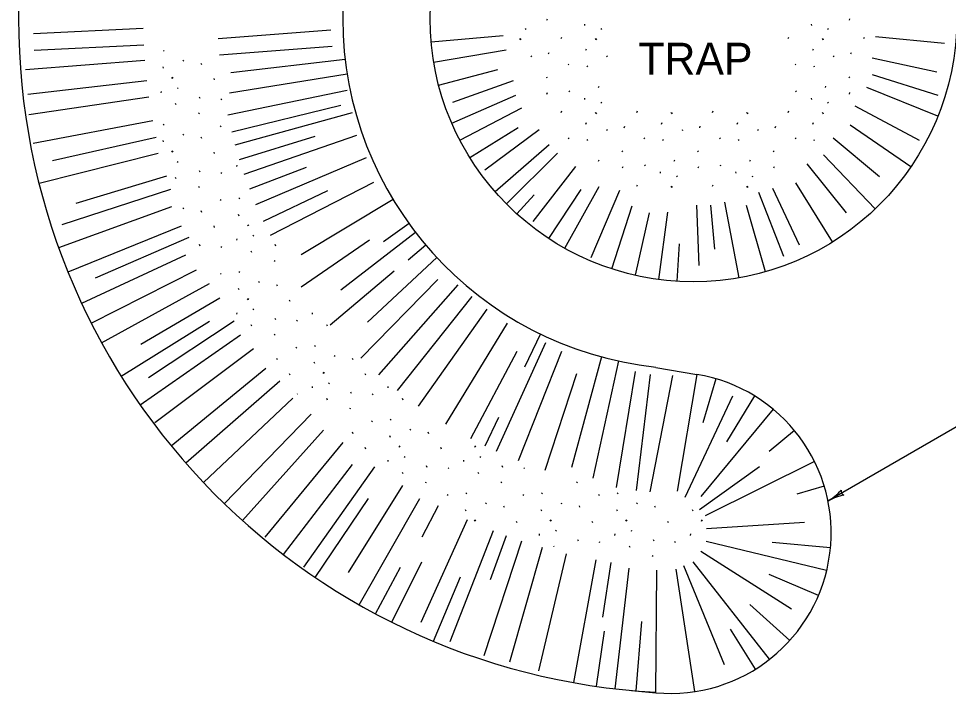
# Model space of a CAD drawing. Extents: x 1007 to 1035.5, y 1000.5 to 1021.5.
# Drawn here: x 1023.74 to 1030.72, y 1009.87 to 1014.93 of the extents above; entities that cross this region are included whole.
import ezdxf

# ---------------------------------------------------------------- set-up
doc = ezdxf.new("R2010")
doc.units = 0
doc.layers.add('1', color=7, linetype='Continuous')

msp = doc.modelspace()

# ---------------------------------------------------------------- linework, layer by layer
at = {"layer": '1'}
for p, q in [((1027.7053, 1014.9216), (1027.7101, 1014.9323)), ((1029.974, 1014.9216), (1029.9788, 1014.9323)), ((1024.6789, 1014.8601), (1023.8558, 1014.82)), ((1025.2405, 1014.7843), (1026.0859, 1014.8496)), ((1027.5426, 1014.8604), (1027.5473, 1014.8533)), ((1027.9868, 1014.8918), (1027.9881, 1014.8812)), ((1028.1098, 1014.8604), (1028.1145, 1014.8533)), ((1029.6883, 1014.8918), (1029.6896, 1014.8812)), ((1029.8113, 1014.8604), (1029.816, 1014.8533)), ((1026.8368, 1014.7602), (1027.3773, 1014.8085)), ((1027.5005, 1014.7843), (1027.5053, 1014.7772)), ((1027.5053, 1014.7816), (1027.51, 1014.7744)), ((1027.8131, 1014.7843), (1027.8178, 1014.7949)), ((1028.0677, 1014.7843), (1028.0724, 1014.7772)), ((1028.0724, 1014.7816), (1028.0772, 1014.7744)), ((1029.5146, 1014.7843), (1029.5193, 1014.7949)), ((1029.7692, 1014.7843), (1029.7739, 1014.7772)), ((1029.7739, 1014.7816), (1029.7787, 1014.7744)), ((1030.0818, 1014.7843), (1030.0865, 1014.7949)), ((1030.1713, 1014.7998), (1030.6874, 1014.7494)), ((1024.6833, 1014.735), (1023.8603, 1014.6948)), ((1025.25, 1014.6616), (1026.0954, 1014.7269)), ((1027.9978, 1014.6965), (1028.0026, 1014.7072)), ((1029.6993, 1014.6965), (1029.7041, 1014.7072)), ((1024.8314, 1014.689), (1024.8361, 1014.6962)), ((1026.8563, 1014.6083), (1027.4001, 1014.6998)), ((1027.5847, 1014.6554), (1027.5894, 1014.6483)), ((1027.7172, 1014.6693), (1027.7219, 1014.6799)), ((1028.1518, 1014.6554), (1028.1566, 1014.6483)), ((1029.8533, 1014.6554), (1029.8581, 1014.6483)), ((1029.9858, 1014.6693), (1029.9906, 1014.6799)), ((1030.1463, 1014.6399), (1030.6298, 1014.5355)), ((1024.6906, 1014.6193), (1023.7962, 1014.5505)), ((1024.8241, 1014.5732), (1024.8288, 1014.5626)), ((1024.9781, 1014.6143), (1024.9828, 1014.6214)), ((1025.1106, 1014.6004), (1025.1153, 1014.5898)), ((1026.1926, 1014.6278), (1025.3343, 1014.5264)), ((1027.8652, 1014.5935), (1027.8699, 1014.5863)), ((1028.0052, 1014.5807), (1028.0098, 1014.5736)), ((1029.5667, 1014.5935), (1029.5714, 1014.5863)), ((1029.7067, 1014.5807), (1029.7113, 1014.5736)), ((1026.2081, 1014.5166), (1025.3263, 1014.3741)), ((1026.8933, 1014.4357), (1027.3373, 1014.5519)), ((1030.1449, 1014.5144), (1030.6378, 1014.3594)), ((1024.7051, 1014.468), (1023.8123, 1014.3661)), ((1024.8939, 1014.4854), (1024.8987, 1014.4925)), ((1024.8987, 1014.4882), (1024.9034, 1014.4953)), ((1025.2065, 1014.4854), (1025.2113, 1014.4748)), ((1027.4538, 1014.4665), (1026.997, 1014.3042)), ((1027.7015, 1014.4966), (1027.7062, 1014.4895)), ((1028.0926, 1014.4171), (1028.0973, 1014.4277)), ((1029.7941, 1014.4171), (1029.7988, 1014.4277)), ((1029.9702, 1014.4966), (1029.9748, 1014.4895)), ((1024.8131, 1014.3778), (1024.8143, 1014.3885)), ((1024.936, 1014.4093), (1024.9408, 1014.4163)), ((1025.3136, 1014.2129), (1026.2076, 1014.3982)), ((1026.9918, 1014.1508), (1027.4734, 1014.3594)), ((1027.7053, 1014.3685), (1027.7101, 1014.3792)), ((1027.8697, 1014.3914), (1027.8744, 1014.3843)), ((1029.5712, 1014.3914), (1029.5759, 1014.3843)), ((1029.974, 1014.3685), (1029.9788, 1014.3792)), ((1030.6388, 1014.2038), (1030.1051, 1014.4168)), ((1024.7211, 1014.3443), (1023.8203, 1014.2138)), ((1024.9188, 1014.2996), (1024.9236, 1014.2889)), ((1025.0988, 1014.3481), (1025.1035, 1014.3374)), ((1025.2631, 1014.3252), (1025.2678, 1014.3323)), ((1027.9868, 1014.3388), (1027.9881, 1014.3281)), ((1028.1098, 1014.3073), (1028.1145, 1014.3003)), ((1029.6883, 1014.3388), (1029.6896, 1014.3281)), ((1029.8113, 1014.3073), (1029.816, 1014.3003)), ((1025.0949, 1014.22), (1025.0996, 1014.2272)), ((1025.3425, 1014.0851), (1026.1595, 1014.2859)), ((1025.3682, 1013.9868), (1026.2477, 1014.2298)), ((1027.0533, 1014.0216), (1027.5183, 1014.2644)), ((1027.8131, 1014.2312), (1027.8178, 1014.2418)), ((1028.0677, 1014.2312), (1028.0724, 1014.2241)), ((1028.0724, 1014.2284), (1028.0772, 1014.2213)), ((1028.3803, 1014.2312), (1028.385, 1014.2418)), ((1028.6348, 1014.2312), (1028.6396, 1014.2241)), ((1028.6396, 1014.2284), (1028.6443, 1014.2213)), ((1028.9474, 1014.2312), (1028.9522, 1014.2418)), ((1029.202, 1014.2312), (1029.2068, 1014.2241)), ((1029.2068, 1014.2284), (1029.2115, 1014.2213)), ((1029.5146, 1014.2312), (1029.5193, 1014.2418)), ((1029.7692, 1014.2312), (1029.7739, 1014.2241)), ((1029.7739, 1014.2284), (1029.7787, 1014.2213)), ((1030.0147, 1014.2793), (1030.4975, 1014.0235)), ((1024.7507, 1014.1676), (1023.8523, 1013.9973)), ((1027.9978, 1014.1434), (1028.0026, 1014.1541)), ((1028.565, 1014.1434), (1028.5698, 1014.1541)), ((1029.1322, 1014.1434), (1029.1369, 1014.1541)), ((1029.6993, 1014.1434), (1029.7041, 1014.1541)), ((1024.8314, 1014.1359), (1024.8361, 1014.143)), ((1025.2586, 1014.1231), (1025.2633, 1014.1303)), ((1027.1265, 1013.8934), (1027.4894, 1014.1189)), ((1027.6488, 1014.1008), (1027.2395, 1013.7973)), ((1028.1518, 1014.1023), (1028.1566, 1014.0953)), ((1028.2843, 1014.1162), (1028.2891, 1014.1268)), ((1028.719, 1014.1023), (1028.7238, 1014.0953)), ((1028.8515, 1014.1162), (1028.8563, 1014.1268)), ((1029.2862, 1014.1023), (1029.2909, 1014.0953)), ((1029.4187, 1014.1162), (1029.4234, 1014.1268)), ((1030.4361, 1013.8231), (1029.9799, 1014.1342)), ((1024.7764, 1014.0421), (1023.9965, 1013.8689)), ((1024.8241, 1014.0201), (1024.8288, 1014.0095)), ((1024.9781, 1014.0612), (1024.9828, 1014.0683)), ((1025.1106, 1014.0473), (1025.1153, 1014.0367)), ((1025.4004, 1013.8769), (1025.9673, 1014.0533)), ((1025.4359, 1013.7689), (1026.2797, 1014.0613)), ((1027.8652, 1014.0404), (1027.8699, 1014.0333)), ((1028.0052, 1014.0276), (1028.0098, 1014.0205)), ((1028.4323, 1014.0404), (1028.4371, 1014.0333)), ((1028.5723, 1014.0276), (1028.577, 1014.0205)), ((1028.9995, 1014.0404), (1029.0043, 1014.0333)), ((1029.1395, 1014.0276), (1029.1442, 1014.0205)), ((1029.5667, 1014.0404), (1029.5714, 1014.0333)), ((1029.7067, 1014.0276), (1029.7113, 1014.0205)), ((1029.8538, 1014.0394), (1030.2004, 1013.7513)), ((1024.8939, 1013.9323), (1024.8987, 1013.9394)), ((1024.8987, 1013.9351), (1024.9034, 1013.9422)), ((1027.3165, 1013.6366), (1027.7218, 1013.9906)), ((1028.2687, 1013.9435), (1028.2733, 1013.9363)), ((1028.8358, 1013.9435), (1028.8405, 1013.9363)), ((1029.403, 1013.9435), (1029.4077, 1013.9363)), ((1023.8967, 1013.7002), (1024.7896, 1013.9251)), ((1025.2065, 1013.9323), (1025.2113, 1013.9217)), ((1025.5238, 1013.5408), (1026.3518, 1013.893)), ((1027.4022, 1013.5446), (1027.7853, 1013.9248)), ((1028.0926, 1013.864), (1028.0973, 1013.8746)), ((1028.6598, 1013.864), (1028.6645, 1013.8746)), ((1029.2269, 1013.864), (1029.2317, 1013.8746)), ((1030.1678, 1013.5069), (1029.7809, 1013.9124)), ((1024.936, 1013.8562), (1024.9408, 1013.8633)), ((1025.3803, 1013.8248), (1025.3815, 1013.8354)), ((1025.4768, 1013.6569), (1025.9032, 1013.8208)), ((1027.9193, 1013.8253), (1027.601, 1013.4123)), ((1028.2725, 1013.8154), (1028.2773, 1013.8261)), ((1028.4368, 1013.8383), (1028.4416, 1013.8313)), ((1028.8397, 1013.8154), (1028.8444, 1013.8261)), ((1029.004, 1013.8383), (1029.0088, 1013.8313)), ((1029.4068, 1013.8154), (1029.4116, 1013.8261)), ((1029.6558, 1013.8443), (1029.9508, 1013.4783)), ((1024.8521, 1013.7518), (1024.1728, 1013.5482)), ((1024.9188, 1013.7464), (1024.9236, 1013.7358)), ((1025.0988, 1013.795), (1025.1035, 1013.7843)), ((1025.2631, 1013.7721), (1025.2678, 1013.7792)), ((1028.554, 1013.7857), (1028.5553, 1013.775)), ((1028.6769, 1013.7543), (1028.6817, 1013.7472)), ((1029.1212, 1013.7857), (1029.1224, 1013.775)), ((1029.2441, 1013.7543), (1029.2488, 1013.7472)), ((1025.0949, 1013.6669), (1025.0996, 1013.6741)), ((1025.6315, 1013.3108), (1026.4079, 1013.7086)), ((1027.8392, 1013.2125), (1028.0979, 1013.6746)), ((1028.3803, 1013.6781), (1028.385, 1013.6888)), ((1028.6348, 1013.6781), (1028.6396, 1013.671)), ((1028.6396, 1013.6753), (1028.6443, 1013.6683)), ((1028.9474, 1013.6781), (1028.9522, 1013.6888)), ((1029.202, 1013.6781), (1029.2068, 1013.671)), ((1029.2068, 1013.6753), (1029.2115, 1013.6683)), ((1029.3981, 1013.6623), (1029.5964, 1013.2369)), ((1029.8484, 1013.2593), (1029.5719, 1013.7033)), ((1024.8827, 1013.654), (1024.0686, 1013.3878)), ((1025.5796, 1013.4164), (1026.0634, 1013.6444)), ((1027.48, 1013.4703), (1027.6096, 1013.6138)), ((1027.7198, 1013.285), (1027.9621, 1013.6538)), ((1028.2503, 1013.6444), (1028.0342, 1013.1407)), ((1029.2919, 1013.6322), (1029.4813, 1013.154)), ((1024.0442, 1013.2174), (1024.8938, 1013.5242)), ((1025.2586, 1013.57), (1025.2633, 1013.5772)), ((1025.3986, 1013.5828), (1025.4033, 1013.5899)), ((1026.5519, 1013.5785), (1025.8631, 1013.1633)), ((1028.1915, 1013.0582), (1028.3455, 1013.5303)), ((1028.8278, 1013.5346), (1028.8448, 1013.0823)), ((1028.933, 1013.5365), (1028.9635, 1013.2048)), ((1029.037, 1013.5582), (1029.1447, 1012.9909)), ((1029.3455, 1013.0363), (1029.2038, 1013.5336)), ((1024.9781, 1013.5081), (1024.9828, 1013.5152)), ((1025.1106, 1013.4943), (1025.1153, 1013.4836)), ((1025.3913, 1013.467), (1025.396, 1013.4563)), ((1028.3691, 1013.0093), (1028.4748, 1013.4774)), ((1028.5448, 1012.9778), (1028.6118, 1013.4833)), ((1025.4611, 1013.3793), (1025.4658, 1013.3863)), ((1025.4658, 1013.382), (1025.4706, 1013.3891)), ((1026.6714, 1013.3977), (1026.48, 1013.2596)), ((1024.1143, 1013.0346), (1024.9658, 1013.3798)), ((1025.2065, 1013.3793), (1025.2113, 1013.3686)), ((1026.7209, 1013.3313), (1026.1595, 1012.8988)), ((1025.02, 1013.2923), (1024.3169, 1012.9869)), ((1025.0988, 1013.2419), (1025.1035, 1013.2313)), ((1025.3803, 1013.2717), (1025.3815, 1013.2823)), ((1025.5032, 1013.3031), (1025.5079, 1013.3102)), ((1025.6659, 1013.2419), (1025.6707, 1013.2313)), ((1025.8616, 1012.9239), (1026.3758, 1013.2756)), ((1028.6818, 1012.9646), (1028.6992, 1013.2449)), ((1025.2631, 1013.219), (1025.2678, 1013.2261)), ((1025.486, 1013.1933), (1025.4908, 1013.1828)), ((1026.7977, 1013.2363), (1026.6643, 1013.1233)), ((1024.2166, 1012.7994), (1024.9979, 1013.1633)), ((1025.6621, 1013.1138), (1025.6668, 1013.1209)), ((1026.8803, 1013.1433), (1026.3598, 1012.6582)), ((1024.2884, 1012.6517), (1025.078, 1013.0511)), ((1025.3986, 1013.0298), (1025.4033, 1013.0368)), ((1026.0794, 1012.6376), (1026.5601, 1013.0431)), ((1025.2586, 1013.0169), (1025.2633, 1013.0241)), ((1026.3108, 1012.3885), (1026.8886, 1012.9789)), ((1024.3662, 1012.504), (1025.1742, 1012.9468)), ((1025.3913, 1012.9139), (1025.396, 1012.9033)), ((1025.5453, 1012.955), (1025.55, 1012.9621)), ((1025.6778, 1012.9412), (1025.6825, 1012.9305)), ((1026.4448, 1012.2638), (1027.0408, 1012.9388)), ((1025.2516, 1012.8383), (1024.6614, 1012.4898)), ((1025.4611, 1012.8262), (1025.4658, 1012.8333)), ((1025.4658, 1012.8288), (1025.4706, 1012.836)), ((1025.7737, 1012.8262), (1025.7784, 1012.8155)), ((1026.5848, 1012.1465), (1027.1449, 1012.8506)), ((1025.5032, 1012.75), (1025.5079, 1012.7571)), ((1026.7422, 1012.0283), (1027.2571, 1012.7544)), ((1025.3803, 1012.7186), (1025.3815, 1012.7293)), ((1025.6659, 1012.6888), (1025.6707, 1012.6782)), ((1025.9474, 1012.7186), (1025.9487, 1012.7293)), ((1024.5133, 1012.2529), (1025.1742, 1012.6662)), ((1025.3598, 1012.6648), (1024.7175, 1012.2413)), ((1025.486, 1012.6403), (1025.4908, 1012.6297)), ((1025.8303, 1012.6659), (1025.835, 1012.673)), ((1026.0532, 1012.6403), (1026.0579, 1012.6297)), ((1026.9474, 1011.8931), (1027.4093, 1012.6502)), ((1024.6558, 1012.0374), (1025.4065, 1012.5619)), ((1025.6621, 1012.5608), (1025.6668, 1012.5678)), ((1027.6577, 1012.5694), (1027.5375, 1012.3214)), ((1025.9658, 1012.4767), (1025.9704, 1012.4838)), ((1027.327, 1011.6918), (1027.6977, 1012.5058)), ((1025.5046, 1012.4593), (1024.7656, 1011.9045)), ((1025.8258, 1012.4638), (1025.8305, 1012.471)), ((1026.1124, 1012.4019), (1026.1172, 1012.409)), ((1027.1341, 1011.7868), (1027.4814, 1012.4417)), ((1027.4933, 1011.6211), (1027.8178, 1012.4417)), ((1025.6778, 1012.3881), (1025.6825, 1012.3774)), ((1025.9584, 1012.3608), (1025.9632, 1012.3502)), ((1026.2449, 1012.3881), (1026.2497, 1012.3774)), ((1028.1154, 1012.3982), (1027.89, 1011.5677)), ((1028.2425, 1012.367), (1028.0502, 1011.4875)), ((1024.8874, 1011.7314), (1025.5988, 1012.3134)), ((1025.7737, 1012.2731), (1025.7784, 1012.2624)), ((1026.0283, 1012.2731), (1026.033, 1012.2802)), ((1026.033, 1012.2758), (1026.0378, 1012.2829)), ((1026.3408, 1012.2731), (1026.3456, 1012.2624)), ((1027.6923, 1011.5492), (1027.93, 1012.2733)), ((1028.228, 1011.4183), (1028.3707, 1012.2893)), ((1028.3783, 1011.3968), (1028.4828, 1012.2653)), ((1028.5221, 1012.3174), (1028.8293, 1012.2668)), ((1028.8293, 1012.2668), (1028.6831, 1011.3913)), ((1025.7016, 1012.2166), (1024.9979, 1011.5998)), ((1026.0703, 1012.1969), (1026.0751, 1012.204)), ((1028.4795, 1011.3862), (1028.6511, 1012.2573)), ((1028.9719, 1012.2343), (1028.8753, 1011.9045)), ((1025.9474, 1012.1655), (1025.9487, 1012.1762)), ((1026.2331, 1012.1358), (1026.2378, 1012.1251)), ((1026.5146, 1012.1655), (1026.5158, 1012.1762)), ((1025.1304, 1011.4555), (1025.799, 1012.0889)), ((1025.8339, 1012.1183), (1025.835, 1012.1199)), ((1026.0532, 1012.0872), (1026.0579, 1012.0765)), ((1026.3974, 1012.1128), (1026.4022, 1012.1199)), ((1026.6203, 1012.0872), (1026.6251, 1012.0765)), ((1028.7421, 1011.3449), (1029.0997, 1012.1049)), ((1029.2632, 1012.1051), (1029.0516, 1011.7602)), ((1026.2293, 1012.0077), (1026.2339, 1012.0148)), ((1029.4019, 1012.0058), (1028.8593, 1011.3512)), ((1031.0273, 1012.0183), (1029.8138, 1011.3168)), ((1025.9374, 1011.969), (1025.2863, 1011.2951)), ((1026.3929, 1011.9108), (1026.3977, 1011.9179)), ((1026.5329, 1011.9236), (1026.5376, 1011.9307)), ((1027.2415, 1011.7321), (1027.3452, 1011.9446)), ((1025.4228, 1011.1708), (1026.0313, 1011.8483)), ((1026.6796, 1011.8488), (1026.6843, 1011.8559)), ((1026.2449, 1011.835), (1026.2497, 1011.8243)), ((1026.5256, 1011.8078), (1026.5303, 1011.7971)), ((1026.8121, 1011.835), (1026.8168, 1011.8243)), ((1029.5623, 1011.8449), (1029.3721, 1011.688)), ((1026.1764, 1011.7554), (1025.5908, 1011.0465)), ((1026.3408, 1011.72), (1026.3456, 1011.7093)), ((1026.5954, 1011.72), (1026.6002, 1011.7271)), ((1026.6002, 1011.7227), (1026.6049, 1011.7298)), ((1026.908, 1011.72), (1026.9128, 1011.7093)), ((1027.1626, 1011.72), (1027.1673, 1011.7271)), ((1027.1673, 1011.7227), (1027.1721, 1011.7298)), ((1026.6375, 1011.6438), (1026.6423, 1011.6509)), ((1027.2047, 1011.6438), (1027.2094, 1011.6509)), ((1025.7308, 1010.9155), (1026.2477, 1011.5918)), ((1026.4135, 1011.5736), (1025.8792, 1010.822)), ((1026.5146, 1011.6124), (1026.5158, 1011.6231)), ((1026.8003, 1011.5827), (1026.805, 1011.572)), ((1027.0818, 1011.6124), (1027.083, 1011.6231)), ((1027.3674, 1011.5827), (1027.3722, 1011.572)), ((1028.8505, 1011.2545), (1029.3, 1011.5758)), ((1029.7119, 1011.6143), (1028.8914, 1011.2068)), ((1026.6203, 1011.5341), (1026.6251, 1011.5234)), ((1026.9646, 1011.5597), (1026.9693, 1011.5668)), ((1027.1875, 1011.5341), (1027.1923, 1011.5234)), ((1027.5318, 1011.5597), (1027.5365, 1011.5668)), ((1026.6223, 1011.4345), (1026.2156, 1010.7819)), ((1026.7964, 1011.4546), (1026.8011, 1011.4617)), ((1027.3636, 1011.4546), (1027.3683, 1011.4617)), ((1027.9308, 1011.4546), (1027.9354, 1011.4617)), ((1029.7853, 1011.4297), (1029.5803, 1011.3673)), ((1026.9601, 1011.3577), (1026.9648, 1011.3648)), ((1027.1001, 1011.3705), (1027.1048, 1011.3776)), ((1027.5273, 1011.3577), (1027.532, 1011.3648)), ((1027.6673, 1011.3705), (1027.6719, 1011.3776)), ((1028.0944, 1011.3577), (1028.0992, 1011.3648)), ((1028.2344, 1011.3705), (1028.2391, 1011.3776)), ((1025.9683, 1010.7446), (1026.3678, 1011.3352)), ((1026.2987, 1010.5391), (1026.7523, 1011.3352)), ((1027.2468, 1011.2958), (1027.2515, 1011.3028)), ((1027.8139, 1011.2958), (1027.8187, 1011.3028)), ((1028.3811, 1011.2958), (1028.3858, 1011.3028)), ((1026.891, 1011.2808), (1026.7684, 1011.0465)), ((1027.0928, 1011.2547), (1027.0975, 1011.244)), ((1027.3793, 1011.2819), (1027.384, 1011.2713)), ((1027.6599, 1011.2547), (1027.6647, 1011.244)), ((1027.9464, 1011.2819), (1027.9512, 1011.2713)), ((1028.2271, 1011.2547), (1028.2318, 1011.244)), ((1028.5136, 1011.2819), (1028.5183, 1011.2713)), ((1028.7943, 1011.2547), (1028.799, 1011.244)), ((1027.1078, 1011.1753), (1026.7604, 1010.4051)), ((1027.1626, 1011.1669), (1027.1673, 1011.174)), ((1027.1673, 1011.1696), (1027.1721, 1011.1768)), ((1027.4752, 1011.1669), (1027.4799, 1011.1563)), ((1027.7298, 1011.1669), (1027.7345, 1011.174)), ((1027.7345, 1011.1696), (1027.7393, 1011.1768)), ((1028.0423, 1011.1669), (1028.0471, 1011.1563)), ((1028.2969, 1011.1669), (1028.3017, 1011.174)), ((1028.3017, 1011.1696), (1028.3064, 1011.1768)), ((1028.6095, 1011.1669), (1028.6143, 1011.1563)), ((1028.8641, 1011.1669), (1028.8688, 1011.174)), ((1028.8688, 1011.1696), (1028.8736, 1011.1768)), ((1028.902, 1011.1104), (1029.6364, 1011.1588)), ((1027.3022, 1011.0935), (1026.9767, 1010.2608)), ((1027.7718, 1011.0908), (1027.7766, 1011.0978)), ((1028.339, 1011.0908), (1028.3438, 1011.0978)), ((1027.5158, 1011.0167), (1027.2331, 1010.1565)), ((1027.4007, 1011.0564), (1027.2811, 1010.7258)), ((1027.6489, 1011.0593), (1027.6502, 1011.07)), ((1027.9346, 1011.0296), (1027.9393, 1011.0189)), ((1028.0989, 1011.0066), (1028.1037, 1011.0138)), ((1028.2161, 1011.0593), (1028.2173, 1011.07)), ((1028.5018, 1011.0296), (1028.5065, 1011.0189)), ((1028.6661, 1011.0066), (1028.6708, 1011.0138)), ((1028.7833, 1011.0593), (1028.7845, 1011.07)), ((1029.8038, 1010.7956), (1028.8994, 1011.0144)), ((1027.6712, 1010.969), (1027.4253, 1010.1083)), ((1027.7547, 1010.981), (1027.7573, 1010.9749)), ((1028.3218, 1010.981), (1028.3266, 1010.9703)), ((1028.859, 1010.9423), (1029.5403, 1010.5093)), ((1029.8322, 1010.9651), (1029.3961, 1011.0064)), ((1027.8503, 1010.9222), (1027.6416, 1010.0443)), ((1028.0719, 1010.8758), (1027.906, 1009.956)), ((1028.4979, 1010.9015), (1028.5026, 1010.9086)), ((1026.4211, 1010.4716), (1026.6082, 1010.822)), ((1026.5421, 1010.4091), (1026.7684, 1010.8621)), ((1028.1849, 1010.8571), (1028.1223, 1010.4452)), ((1028.2169, 1009.9095), (1028.3226, 1010.814)), ((1028.8148, 1009.8884), (1028.6751, 1010.806)), ((1028.7298, 1010.8338), (1029.0356, 1010.0923)), ((1029.376, 1010.1309), (1028.8033, 1010.8621)), ((1026.8548, 1010.2658), (1027.0568, 1010.7498)), ((1028.5221, 1009.8798), (1028.5309, 1010.7979)), ((1029.7422, 1010.609), (1029.3721, 1010.7658)), ((1029.5266, 1010.2712), (1029.2278, 1010.5413)), ((1028.3745, 1009.8936), (1028.4188, 1010.4131)), ((1028.0784, 1009.9277), (1028.1383, 1010.3409)), ((1029.2707, 1010.0571), (1029.0837, 1010.3569)), ((1028.3392, 1009.8968), (1028.5229, 1009.8798))]:
    msp.add_line(p, q, dxfattribs=at)
msp.add_circle((1028.8042, 1014.936), 1.9753, dxfattribs=at)
for centre, radius, start, end in [((1028.8042, 1014.936), 5.0608, 93.19574, 266.80426), ((1028.8042, 1014.936), 2.6298, 96.15856, 263.84144), ((1028.6335, 1011.0787), 1.204, 264.69056, 80.64226), ((1029.6182, 1011.6553), 0.3909, 300.03305, 318.70183), ((1030.0095, 1010.9784), 0.3909, 101.38021, 120.02694), ((1029.9426, 1011.3912), 0.0313, 168.80765, 250.92434), ((1029.6182, 1011.6553), 0.3909, 300.02083, 300.03305)]:
    msp.add_arc(centre, radius, start, end, dxfattribs=at)

# ---------------------------------------------------------------- texts
msp.add_text('TRAP', height=0.24, dxfattribs=at).set_placement((1028.3917, 1014.5132))

doc.saveas('drawing.dxf')
